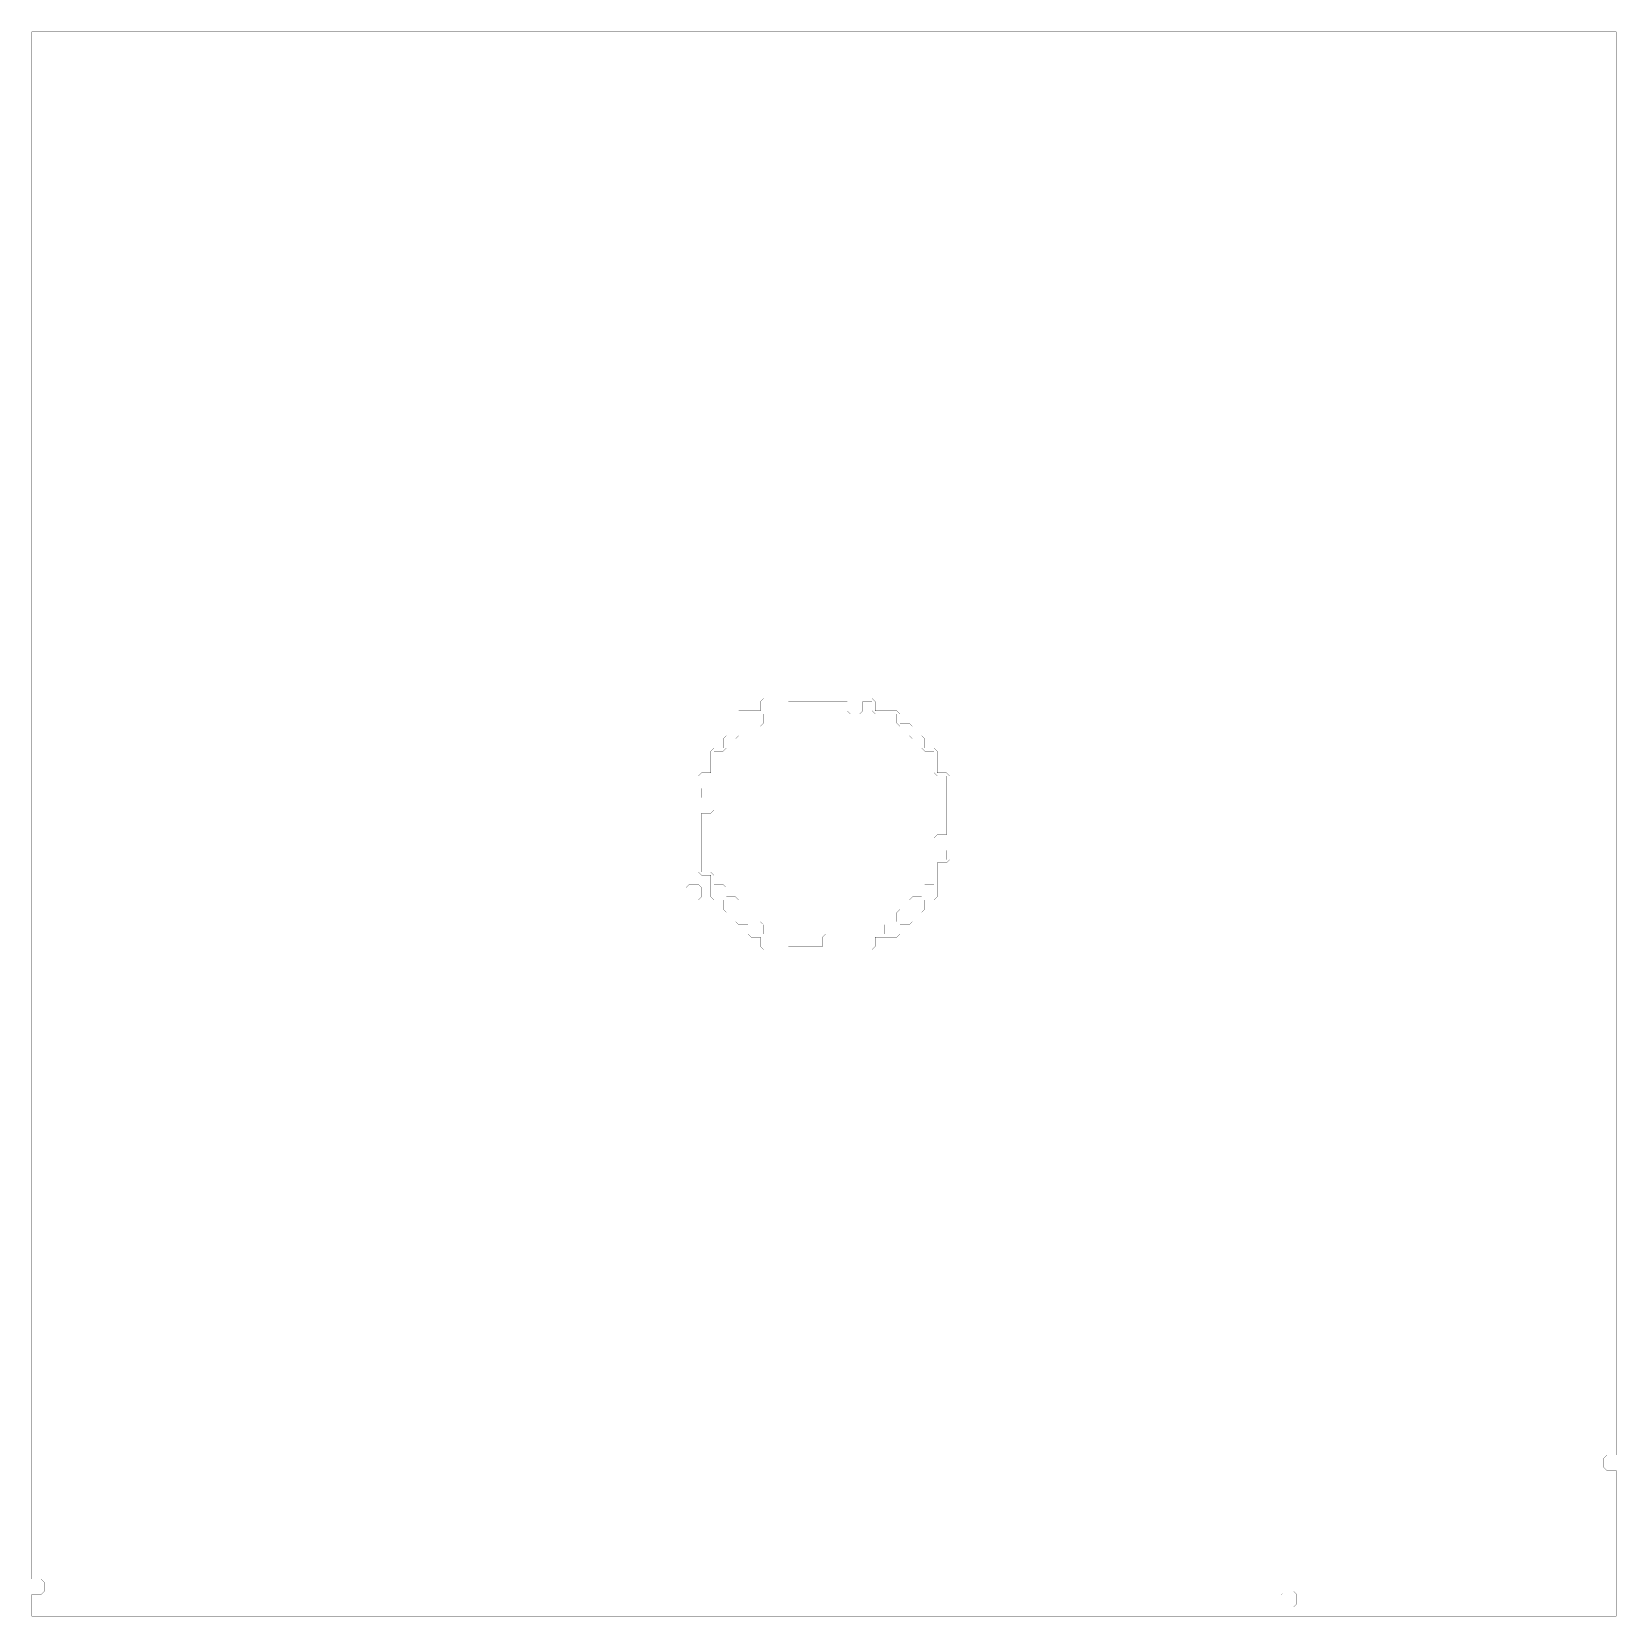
# Model space of a CAD drawing. Header units: metres. Extents: x 0 to 4966, y -4966 to 0.
import ezdxf

# ---------------------------------------------------------------- set-up
doc = ezdxf.new("R2010")
doc.units = ezdxf.units.M
doc.layers.add('conductor', color=1, linetype='Continuous')
doc.layers.add('substrate', color=5, linetype='Continuous')

msp = doc.modelspace()

# ---------------------------------------------------------------- linework, layer by layer
at = {"layer": 'conductor', "const_width": 0.5}
msp.add_lwpolyline([(2370.9, -2098.8), (2370.9, -2108.5), (2370.9, -2118.3), (2370.9, -2128), (2361.2, -2137.7), (2351.5, -2137.7), (2341.7, -2137.7), (2332, -2137.7), (2322.3, -2137.7), (2312.6, -2137.7), (2302.9, -2137.7), (2293.2, -2137.7), (2293.2, -2147.4), (2293.2, -2157.1), (2293.2, -2166.8), (2283.4, -2176.6), (2273.7, -2176.6), (2264, -2176.6), (2254.3, -2176.6), (2244.6, -2176.6), (2234.9, -2176.6), (2225.1, -2176.6), (2215.4, -2176.6), (2215.4, -2186.3), (2215.4, -2196), (2215.4, -2205.7), (2205.7, -2215.4), (2196, -2215.4), (2186.3, -2215.4), (2176.6, -2215.4), (2176.6, -2225.1), (2176.6, -2234.9), (2176.6, -2244.6), (2166.8, -2254.3), (2157.1, -2254.3), (2147.4, -2254.3), (2137.7, -2254.3), (2137.7, -2264), (2137.7, -2273.7), (2137.7, -2283.4), (2137.7, -2293.2), (2137.7, -2302.9), (2137.7, -2312.6), (2137.7, -2322.3), (2137.7, -2332), (2137.7, -2341.7), (2137.7, -2351.5), (2137.7, -2361.2), (2128, -2370.9), (2118.3, -2370.9), (2108.5, -2370.9), (2098.8, -2370.9), (2098.8, -2380.6), (2098.8, -2390.3), (2098.8, -2400), (2108.5, -2400), (2118.3, -2400), (2128, -2400), (2137.7, -2409.8), (2137.7, -2419.5), (2137.7, -2429.2), (2137.7, -2438.9), (2128, -2448.6), (2118.3, -2448.6), (2108.5, -2448.6), (2098.8, -2448.6), (2098.8, -2458.3), (2098.8, -2468.1), (2098.8, -2477.8), (2098.8, -2487.5), (2098.8, -2497.2), (2098.8, -2506.9), (2098.8, -2516.7), (2098.8, -2526.4), (2098.8, -2536.1), (2098.8, -2545.8), (2098.8, -2555.5), (2098.8, -2565.2), (2098.8, -2575), (2098.8, -2584.7), (2098.8, -2594.4), (2098.8, -2604.1), (2098.8, -2613.8), (2098.8, -2623.5), (2098.8, -2633.3), (2108.5, -2633.3), (2118.3, -2633.3), (2128, -2633.3), (2137.7, -2643), (2137.7, -2652.7), (2137.7, -2662.4), (2137.7, -2672.1), (2147.4, -2672.1), (2157.1, -2672.1), (2166.8, -2672.1), (2176.6, -2681.8), (2176.6, -2691.6), (2176.6, -2701.3), (2176.6, -2711), (2186.3, -2711), (2196, -2711), (2205.7, -2711), (2215.4, -2720.7), (2215.4, -2730.4), (2215.4, -2740.1), (2215.4, -2749.9), (2215.4, -2759.6), (2215.4, -2769.3), (2215.4, -2779), (2215.4, -2788.7), (2225.1, -2788.7), (2234.9, -2788.7), (2244.6, -2788.7), (2254.3, -2788.7), (2264, -2788.7), (2273.7, -2788.7), (2283.4, -2788.7), (2293.2, -2798.4), (2293.2, -2808.2), (2293.2, -2817.9), (2293.2, -2827.6), (2302.9, -2827.6), (2312.6, -2827.6), (2322.3, -2827.6), (2332, -2827.6), (2341.7, -2827.6), (2351.5, -2827.6), (2361.2, -2827.6), (2370.9, -2837.3), (2370.9, -2847), (2370.9, -2856.7), (2370.9, -2866.5), (2380.6, -2866.5), (2390.3, -2866.5), (2400, -2866.5), (2409.8, -2866.5), (2419.5, -2866.5), (2429.2, -2866.5), (2438.9, -2866.5), (2448.6, -2866.5), (2458.3, -2866.5), (2468.1, -2866.5), (2477.8, -2866.5), (2477.8, -2856.7), (2477.8, -2847), (2477.8, -2837.3), (2487.5, -2827.6), (2497.2, -2827.6), (2506.9, -2827.6), (2516.7, -2827.6), (2526.4, -2827.6), (2536.1, -2827.6), (2545.8, -2827.6), (2555.5, -2827.6), (2565.2, -2827.6), (2575, -2827.6), (2584.7, -2827.6), (2594.4, -2827.6), (2604.1, -2827.6), (2613.8, -2827.6), (2623.5, -2827.6), (2633.3, -2827.6), (2643, -2827.6), (2652.7, -2827.6), (2662.4, -2827.6), (2672.1, -2827.6), (2672.1, -2817.9), (2672.1, -2808.2), (2672.1, -2798.4), (2681.8, -2788.7), (2691.6, -2788.7), (2701.3, -2788.7), (2711, -2788.7), (2711, -2779), (2711, -2769.3), (2711, -2759.6), (2720.7, -2749.9), (2730.4, -2749.9), (2740.1, -2749.9), (2749.9, -2749.9), (2749.9, -2740.1), (2749.9, -2730.4), (2749.9, -2720.7), (2759.6, -2711), (2769.3, -2711), (2779, -2711), (2788.7, -2711), (2788.7, -2701.3), (2788.7, -2691.6), (2788.7, -2681.8), (2798.4, -2672.1), (2808.2, -2672.1), (2817.9, -2672.1), (2827.6, -2672.1), (2827.6, -2662.4), (2827.6, -2652.7), (2827.6, -2643), (2827.6, -2633.3), (2827.6, -2623.5), (2827.6, -2613.8), (2827.6, -2604.1), (2837.3, -2594.4), (2847, -2594.4), (2856.7, -2594.4), (2866.5, -2594.4), (2866.5, -2584.7), (2866.5, -2575), (2866.5, -2565.2), (2856.7, -2565.2), (2847, -2565.2), (2837.3, -2565.2), (2827.6, -2555.5), (2827.6, -2545.8), (2827.6, -2536.1), (2827.6, -2526.4), (2837.3, -2516.7), (2847, -2516.7), (2856.7, -2516.7), (2866.5, -2516.7), (2866.5, -2506.9), (2866.5, -2497.2), (2866.5, -2487.5), (2866.5, -2477.8), (2866.5, -2468.1), (2866.5, -2458.3), (2866.5, -2448.6), (2866.5, -2438.9), (2866.5, -2429.2), (2866.5, -2419.5), (2866.5, -2409.8), (2866.5, -2400), (2866.5, -2390.3), (2866.5, -2380.6), (2866.5, -2370.9), (2866.5, -2361.2), (2866.5, -2351.5), (2866.5, -2341.7), (2866.5, -2332), (2856.7, -2332), (2847, -2332), (2837.3, -2332), (2827.6, -2322.3), (2827.6, -2312.6), (2827.6, -2302.9), (2827.6, -2293.2), (2827.6, -2283.4), (2827.6, -2273.7), (2827.6, -2264), (2827.6, -2254.3), (2817.9, -2254.3), (2808.2, -2254.3), (2798.4, -2254.3), (2788.7, -2244.6), (2788.7, -2234.9), (2788.7, -2225.1), (2788.7, -2215.4), (2779, -2215.4), (2769.3, -2215.4), (2759.6, -2215.4), (2749.9, -2205.7), (2749.9, -2196), (2749.9, -2186.3), (2749.9, -2176.6), (2740.1, -2176.6), (2730.4, -2176.6), (2720.7, -2176.6), (2711, -2166.8), (2711, -2157.1), (2711, -2147.4), (2711, -2137.7), (2701.3, -2137.7), (2691.6, -2137.7), (2681.8, -2137.7), (2672.1, -2137.7), (2662.4, -2137.7), (2652.7, -2137.7), (2643, -2137.7), (2633.3, -2128), (2633.3, -2118.3), (2633.3, -2108.5), (2633.3, -2098.8), (2623.5, -2098.8), (2613.8, -2098.8), (2604.1, -2098.8), (2604.1, -2108.5), (2604.1, -2118.3), (2604.1, -2128), (2594.4, -2137.7), (2584.7, -2137.7), (2575, -2137.7), (2565.2, -2137.7), (2555.5, -2128), (2555.5, -2118.3), (2555.5, -2108.5), (2555.5, -2098.8), (2545.8, -2098.8), (2536.1, -2098.8), (2526.4, -2098.8), (2516.7, -2098.8), (2506.9, -2098.8), (2497.2, -2098.8), (2487.5, -2098.8), (2477.8, -2098.8), (2468.1, -2098.8), (2458.3, -2098.8), (2448.6, -2098.8), (2438.9, -2098.8), (2429.2, -2098.8), (2419.5, -2098.8), (2409.8, -2098.8), (2400, -2098.8), (2390.3, -2098.8), (2380.6, -2098.8)], close=True, dxfattribs=at)
at = {"layer": 'substrate', "const_width": 0.5}
for points in [[(0, 0), (0, -9.7), (0, -19.4), (0, -29.2), (0, -38.9), (0, -48.6), (0, -58.3), (0, -68), (0, -77.7), (0, -87.5), (0, -97.2), (0, -106.9), (0, -116.6), (0, -126.3), (0, -136), (0, -145.8), (0, -155.5), (0, -165.2), (0, -174.9), (0, -184.6), (0, -194.3), (0, -204.1), (0, -213.8), (0, -223.5), (0, -233.2), (0, -242.9), (0, -252.6), (0, -262.4), (0, -272.1), (0, -281.8), (0, -291.5), (0, -301.2), (0, -310.9), (0, -320.7), (0, -330.4), (0, -340.1), (0, -349.8), (0, -359.5), (0, -369.2), (0, -379), (0, -388.7), (0, -398.4), (0, -408.1), (0, -417.8), (0, -427.5), (0, -437.3), (0, -447), (0, -456.7), (0, -466.4), (0, -476.1), (0, -485.8), (0, -495.6), (0, -505.3), (0, -515), (0, -524.7), (0, -534.4), (0, -544.1), (0, -553.9), (0, -563.6), (0, -573.3), (0, -583), (0, -592.7), (0, -602.4), (0, -612.2), (0, -621.9), (0, -631.6), (0, -641.3), (0, -651), (0, -660.7), (0, -670.5), (0, -680.2), (0, -689.9), (0, -699.6), (0, -709.3), (0, -719), (0, -728.8), (0, -738.5), (0, -748.2), (0, -757.9), (0, -767.6), (0, -777.3), (0, -787.1), (0, -796.8), (0, -806.5), (0, -816.2), (0, -825.9), (0, -835.6), (0, -845.4), (0, -855.1), (0, -864.8), (0, -874.5), (0, -884.2), (0, -893.9), (0, -903.7), (0, -913.4), (0, -923.1), (0, -932.8), (0, -942.5), (0, -952.2), (0, -962), (0, -971.7), (0, -981.4), (0, -991.1), (0, -1000.8), (0, -1010.5), (0, -1020.3), (0, -1030), (0, -1039.7), (0, -1049.4), (0, -1059.1), (0, -1068.8), (0, -1078.6), (0, -1088.3), (0, -1098), (0, -1107.7), (0, -1117.4), (0, -1127.1), (0, -1136.9), (0, -1146.6), (0, -1156.3), (0, -1166), (0, -1175.7), (0, -1185.4), (0, -1195.2), (0, -1204.9), (0, -1214.6), (0, -1224.3), (0, -1234), (0, -1243.8), (0, -1253.5), (0, -1263.2), (0, -1272.9), (0, -1282.6), (0, -1292.3), (0, -1302.1), (0, -1311.8), (0, -1321.5), (0, -1331.2), (0, -1340.9), (0, -1350.6), (0, -1360.4), (0, -1370.1), (0, -1379.8), (0, -1389.5), (0, -1399.2), (0, -1408.9), (0, -1418.7), (0, -1428.4), (0, -1438.1), (0, -1447.8), (0, -1457.5), (0, -1467.2), (0, -1477), (0, -1486.7), (0, -1496.4), (0, -1506.1), (0, -1515.8), (0, -1525.5), (0, -1535.3), (0, -1545), (0, -1554.7), (0, -1564.4), (0, -1574.1), (0, -1583.8), (0, -1593.6), (0, -1603.3), (0, -1613), (0, -1622.7), (0, -1632.4), (0, -1642.1), (0, -1651.9), (0, -1661.6), (0, -1671.3), (0, -1681), (0, -1690.7), (0, -1700.4), (0, -1710.2), (0, -1719.9), (0, -1729.6), (0, -1739.3), (0, -1749), (0, -1758.7), (0, -1768.5), (0, -1778.2), (0, -1787.9), (0, -1797.6), (0, -1807.3), (0, -1817), (0, -1826.8), (0, -1836.5), (0, -1846.2), (0, -1855.9), (0, -1865.6), (0, -1875.3), (0, -1885.1), (0, -1894.8), (0, -1904.5), (0, -1914.2), (0, -1923.9), (0, -1933.6), (0, -1943.4), (0, -1953.1), (0, -1962.8), (0, -1972.5), (0, -1982.2), (0, -1991.9), (0, -2001.7), (0, -2011.4), (0, -2021.1), (0, -2030.8), (0, -2040.5), (0, -2050.2), (0, -2060), (0, -2069.7), (0, -2079.4), (0, -2089.1), (0, -2098.8), (0, -2108.5), (0, -2118.3), (0, -2128), (0, -2137.7), (0, -2147.4), (0, -2157.1), (0, -2166.8), (0, -2176.6), (0, -2186.3), (0, -2196), (0, -2205.7), (0, -2215.4), (0, -2225.1), (0, -2234.9), (0, -2244.6), (0, -2254.3), (0, -2264), (0, -2273.7), (0, -2283.4), (0, -2293.2), (0, -2302.9), (0, -2312.6), (0, -2322.3), (0, -2332), (0, -2341.7), (0, -2351.5), (0, -2361.2), (0, -2370.9), (0, -2380.6), (0, -2390.3), (0, -2400), (0, -2409.8), (0, -2419.5), (0, -2429.2), (0, -2438.9), (0, -2448.6), (0, -2458.3), (0, -2468.1), (0, -2477.8), (0, -2487.5), (0, -2497.2), (0, -2506.9), (0, -2516.7), (0, -2526.4), (0, -2536.1), (0, -2545.8), (0, -2555.5), (0, -2565.2), (0, -2575), (0, -2584.7), (0, -2594.4), (0, -2604.1), (0, -2613.8), (0, -2623.5), (0, -2633.3), (0, -2643), (0, -2652.7), (0, -2662.4), (0, -2672.1), (0, -2681.8), (0, -2691.6), (0, -2701.3), (0, -2711), (0, -2720.7), (0, -2730.4), (0, -2740.1), (0, -2749.9), (0, -2759.6), (0, -2769.3), (0, -2779), (0, -2788.7), (0, -2798.4), (0, -2808.2), (0, -2817.9), (0, -2827.6), (0, -2837.3), (0, -2847), (0, -2856.7), (0, -2866.5), (0, -2876.2), (0, -2885.9), (0, -2895.6), (0, -2905.3), (0, -2915), (0, -2924.8), (0, -2934.5), (0, -2944.2), (0, -2953.9), (0, -2963.6), (0, -2973.3), (0, -2983.1), (0, -2992.8), (0, -3002.5), (0, -3012.2), (0, -3021.9), (0, -3031.6), (0, -3041.4), (0, -3051.1), (0, -3060.8), (0, -3070.5), (0, -3080.2), (0, -3089.9), (0, -3099.7), (0, -3109.4), (0, -3119.1), (0, -3128.8), (0, -3138.5), (0, -3148.2), (0, -3158), (0, -3167.7), (0, -3177.4), (0, -3187.1), (0, -3196.8), (0, -3206.5), (0, -3216.3), (0, -3226), (0, -3235.7), (0, -3245.4), (0, -3255.1), (0, -3264.8), (0, -3274.6), (0, -3284.3), (0, -3294), (0, -3303.7), (0, -3313.4), (0, -3323.1), (0, -3332.9), (0, -3342.6), (0, -3352.3), (0, -3362), (0, -3371.7), (0, -3381.4), (0, -3391.2), (0, -3400.9), (0, -3410.6), (0, -3420.3), (0, -3430), (0, -3439.7), (0, -3449.5), (0, -3459.2), (0, -3468.9), (0, -3478.6), (0, -3488.3), (0, -3498), (0, -3507.8), (0, -3517.5), (0, -3527.2), (0, -3536.9), (0, -3546.6), (0, -3556.3), (0, -3566.1), (0, -3575.8), (0, -3585.5), (0, -3595.2), (0, -3604.9), (0, -3614.6), (0, -3624.4), (0, -3634.1), (0, -3643.8), (0, -3653.5), (0, -3663.2), (0, -3672.9), (0, -3682.7), (0, -3692.4), (0, -3702.1), (0, -3711.8), (0, -3721.5), (0, -3731.2), (0, -3741), (0, -3750.7), (0, -3760.4), (0, -3770.1), (0, -3779.8), (0, -3789.6), (0, -3799.3), (0, -3809), (0, -3818.7), (0, -3828.4), (0, -3838.1), (0, -3847.9), (0, -3857.6), (0, -3867.3), (0, -3877), (0, -3886.7), (0, -3896.4), (0, -3906.2), (0, -3915.9), (0, -3925.6), (0, -3935.3), (0, -3945), (0, -3954.7), (0, -3964.5), (0, -3974.2), (0, -3983.9), (0, -3993.6), (0, -4003.3), (0, -4013), (0, -4022.8), (0, -4032.5), (0, -4042.2), (0, -4051.9), (0, -4061.6), (0, -4071.3), (0, -4081.1), (0, -4090.8), (0, -4100.5), (0, -4110.2), (0, -4119.9), (0, -4129.6), (0, -4139.4), (0, -4149.1), (0, -4158.8), (0, -4168.5), (0, -4178.2), (0, -4187.9), (0, -4197.7), (0, -4207.4), (0, -4217.1), (0, -4226.8), (0, -4236.5), (0, -4246.2), (0, -4256), (0, -4265.7), (0, -4275.4), (0, -4285.1), (0, -4294.8), (0, -4304.5), (0, -4314.3), (0, -4324), (0, -4333.7), (0, -4343.4), (0, -4353.1), (0, -4362.8), (0, -4372.6), (0, -4382.3), (0, -4392), (0, -4401.7), (0, -4411.4), (0, -4421.1), (0, -4430.9), (0, -4440.6), (0, -4450.3), (0, -4460), (0, -4469.7), (0, -4479.4), (0, -4489.2), (0, -4498.9), (0, -4508.6), (0, -4518.3), (0, -4528), (0, -4537.7), (0, -4547.5), (0, -4557.2), (0, -4566.9), (0, -4576.6), (0, -4586.3), (0, -4596), (0, -4605.8), (0, -4615.5), (0, -4625.2), (0, -4634.9), (0, -4644.6), (0, -4654.3), (0, -4664.1), (0, -4673.8), (0, -4683.5), (0, -4693.2), (0, -4702.9), (0, -4712.6), (0, -4722.4), (0, -4732.1), (0, -4741.8), (0, -4751.5), (0, -4761.2), (0, -4770.9), (0, -4780.7), (0, -4790.4), (0, -4800.1), (0, -4809.8), (0, -4819.5), (0, -4829.2), (0, -4839), (0, -4848.7), (9.7, -4848.7), (19.4, -4848.7), (29.2, -4848.7), (38.9, -4858.4), (38.9, -4868.1), (38.9, -4877.8), (38.9, -4887.5), (29.2, -4897.3), (19.4, -4897.3), (9.7, -4897.3), (0, -4897.3), (0, -4907), (0, -4916.7), (0, -4926.4), (0, -4936.1), (0, -4945.8), (0, -4955.6), (0, -4965.3), (9.7, -4965.3), (19.4, -4965.3), (29.2, -4965.3), (38.9, -4965.3), (48.6, -4965.3), (58.3, -4965.3), (68, -4965.3), (77.7, -4965.3), (87.5, -4965.3), (97.2, -4965.3), (106.9, -4965.3), (116.6, -4965.3), (126.3, -4965.3), (136, -4965.3), (145.8, -4965.3), (155.5, -4965.3), (165.2, -4965.3), (174.9, -4965.3), (184.6, -4965.3), (194.3, -4965.3), (204.1, -4965.3), (213.8, -4965.3), (223.5, -4965.3), (233.2, -4965.3), (242.9, -4965.3), (252.6, -4965.3), (262.4, -4965.3), (272.1, -4965.3), (281.8, -4965.3), (291.5, -4965.3), (301.2, -4965.3), (310.9, -4965.3), (320.7, -4965.3), (330.4, -4965.3), (340.1, -4965.3), (349.8, -4965.3), (359.5, -4965.3), (369.2, -4965.3), (379, -4965.3), (388.7, -4965.3), (398.4, -4965.3), (408.1, -4965.3), (417.8, -4965.3), (427.5, -4965.3), (437.3, -4965.3), (447, -4965.3), (456.7, -4965.3), (466.4, -4965.3), (476.1, -4965.3), (485.8, -4965.3), (495.6, -4965.3), (505.3, -4965.3), (515, -4965.3), (524.7, -4965.3), (534.4, -4965.3), (544.1, -4965.3), (553.9, -4965.3), (563.6, -4965.3), (573.3, -4965.3), (583, -4965.3), (592.7, -4965.3), (602.4, -4965.3), (612.2, -4965.3), (621.9, -4965.3), (631.6, -4965.3), (641.3, -4965.3), (651, -4965.3), (660.7, -4965.3), (670.5, -4965.3), (680.2, -4965.3), (689.9, -4965.3), (699.6, -4965.3), (709.3, -4965.3), (719, -4965.3), (728.8, -4965.3), (738.5, -4965.3), (748.2, -4965.3), (757.9, -4965.3), (767.6, -4965.3), (777.3, -4965.3), (787.1, -4965.3), (796.8, -4965.3), (806.5, -4965.3), (816.2, -4965.3), (825.9, -4965.3), (835.6, -4965.3), (845.4, -4965.3), (855.1, -4965.3), (864.8, -4965.3), (874.5, -4965.3), (884.2, -4965.3), (893.9, -4965.3), (903.7, -4965.3), (913.4, -4965.3), (923.1, -4965.3), (932.8, -4965.3), (942.5, -4965.3), (952.2, -4965.3), (962, -4965.3), (971.7, -4965.3), (981.4, -4965.3), (991.1, -4965.3), (1000.8, -4965.3), (1010.5, -4965.3), (1020.3, -4965.3), (1030, -4965.3), (1039.7, -4965.3), (1049.4, -4965.3), (1059.1, -4965.3), (1068.8, -4965.3), (1078.6, -4965.3), (1088.3, -4965.3), (1098, -4965.3), (1107.7, -4965.3), (1117.4, -4965.3), (1127.1, -4965.3), (1136.9, -4965.3), (1146.6, -4965.3), (1156.3, -4965.3), (1166, -4965.3), (1175.7, -4965.3), (1185.4, -4965.3), (1195.2, -4965.3), (1204.9, -4965.3), (1214.6, -4965.3), (1224.3, -4965.3), (1234, -4965.3), (1243.8, -4965.3), (1253.5, -4965.3), (1263.2, -4965.3), (1272.9, -4965.3), (1282.6, -4965.3), (1292.3, -4965.3), (1302.1, -4965.3), (1311.8, -4965.3), (1321.5, -4965.3), (1331.2, -4965.3), (1340.9, -4965.3), (1350.6, -4965.3), (1360.4, -4965.3), (1370.1, -4965.3), (1379.8, -4965.3), (1389.5, -4965.3), (1399.2, -4965.3), (1408.9, -4965.3), (1418.7, -4965.3), (1428.4, -4965.3), (1438.1, -4965.3), (1447.8, -4965.3), (1457.5, -4965.3), (1467.2, -4965.3), (1477, -4965.3), (1486.7, -4965.3), (1496.4, -4965.3), (1506.1, -4965.3), (1515.8, -4965.3), (1525.5, -4965.3), (1535.3, -4965.3), (1545, -4965.3), (1554.7, -4965.3), (1564.4, -4965.3), (1574.1, -4965.3), (1583.8, -4965.3), (1593.6, -4965.3), (1603.3, -4965.3), (1613, -4965.3), (1622.7, -4965.3), (1632.4, -4965.3), (1642.1, -4965.3), (1651.9, -4965.3), (1661.6, -4965.3), (1671.3, -4965.3), (1681, -4965.3), (1690.7, -4965.3), (1700.4, -4965.3), (1710.2, -4965.3), (1719.9, -4965.3), (1729.6, -4965.3), (1739.3, -4965.3), (1749, -4965.3), (1758.7, -4965.3), (1768.5, -4965.3), (1778.2, -4965.3), (1787.9, -4965.3), (1797.6, -4965.3), (1807.3, -4965.3), (1817, -4965.3), (1826.8, -4965.3), (1836.5, -4965.3), (1846.2, -4965.3), (1855.9, -4965.3), (1865.6, -4965.3), (1875.3, -4965.3), (1885.1, -4965.3), (1894.8, -4965.3), (1904.5, -4965.3), (1914.2, -4965.3), (1923.9, -4965.3), (1933.6, -4965.3), (1943.4, -4965.3), (1953.1, -4965.3), (1962.8, -4965.3), (1972.5, -4965.3), (1982.2, -4965.3), (1991.9, -4965.3), (2001.7, -4965.3), (2011.4, -4965.3), (2021.1, -4965.3), (2030.8, -4965.3), (2040.5, -4965.3), (2050.2, -4965.3), (2060, -4965.3), (2069.7, -4965.3), (2079.4, -4965.3), (2089.1, -4965.3), (2098.8, -4965.3), (2108.5, -4965.3), (2118.3, -4965.3), (2128, -4965.3), (2137.7, -4965.3), (2147.4, -4965.3), (2157.1, -4965.3), (2166.8, -4965.3), (2176.6, -4965.3), (2186.3, -4965.3), (2196, -4965.3), (2205.7, -4965.3), (2215.4, -4965.3), (2225.1, -4965.3), (2234.9, -4965.3), (2244.6, -4965.3), (2254.3, -4965.3), (2264, -4965.3), (2273.7, -4965.3), (2283.4, -4965.3), (2293.2, -4965.3), (2302.9, -4965.3), (2312.6, -4965.3), (2322.3, -4965.3), (2332, -4965.3), (2341.7, -4965.3), (2351.5, -4965.3), (2361.2, -4965.3), (2370.9, -4965.3), (2380.6, -4965.3), (2390.3, -4965.3), (2400, -4965.3), (2409.8, -4965.3), (2419.5, -4965.3), (2429.2, -4965.3), (2438.9, -4965.3), (2448.6, -4965.3), (2458.3, -4965.3), (2468.1, -4965.3), (2477.8, -4965.3), (2487.5, -4965.3), (2497.2, -4965.3), (2506.9, -4965.3), (2516.7, -4965.3), (2526.4, -4965.3), (2536.1, -4965.3), (2545.8, -4965.3), (2555.5, -4965.3), (2565.2, -4965.3), (2575, -4965.3), (2584.7, -4965.3), (2594.4, -4965.3), (2604.1, -4965.3), (2613.8, -4965.3), (2623.5, -4965.3), (2633.3, -4965.3), (2643, -4965.3), (2652.7, -4965.3), (2662.4, -4965.3), (2672.1, -4965.3), (2681.8, -4965.3), (2691.6, -4965.3), (2701.3, -4965.3), (2711, -4965.3), (2720.7, -4965.3), (2730.4, -4965.3), (2740.1, -4965.3), (2749.9, -4965.3), (2759.6, -4965.3), (2769.3, -4965.3), (2779, -4965.3), (2788.7, -4965.3), (2798.4, -4965.3), (2808.2, -4965.3), (2817.9, -4965.3), (2827.6, -4965.3), (2837.3, -4965.3), (2847, -4965.3), (2856.7, -4965.3), (2866.5, -4965.3), (2876.2, -4965.3), (2885.9, -4965.3), (2895.6, -4965.3), (2905.3, -4965.3), (2915, -4965.3), (2924.8, -4965.3), (2934.5, -4965.3), (2944.2, -4965.3), (2953.9, -4965.3), (2963.6, -4965.3), (2973.3, -4965.3), (2983.1, -4965.3), (2992.8, -4965.3), (3002.5, -4965.3), (3012.2, -4965.3), (3021.9, -4965.3), (3031.6, -4965.3), (3041.4, -4965.3), (3051.1, -4965.3), (3060.8, -4965.3), (3070.5, -4965.3), (3080.2, -4965.3), (3089.9, -4965.3), (3099.7, -4965.3), (3109.4, -4965.3), (3119.1, -4965.3), (3128.8, -4965.3), (3138.5, -4965.3), (3148.2, -4965.3), (3158, -4965.3), (3167.7, -4965.3), (3177.4, -4965.3), (3187.1, -4965.3), (3196.8, -4965.3), (3206.5, -4965.3), (3216.3, -4965.3), (3226, -4965.3), (3235.7, -4965.3), (3245.4, -4965.3), (3255.1, -4965.3), (3264.8, -4965.3), (3274.6, -4965.3), (3284.3, -4965.3), (3294, -4965.3), (3303.7, -4965.3), (3313.4, -4965.3), (3323.1, -4965.3), (3332.9, -4965.3), (3342.6, -4965.3), (3352.3, -4965.3), (3362, -4965.3), (3371.7, -4965.3), (3381.4, -4965.3), (3391.2, -4965.3), (3400.9, -4965.3), (3410.6, -4965.3), (3420.3, -4965.3), (3430, -4965.3), (3439.7, -4965.3), (3449.5, -4965.3), (3459.2, -4965.3), (3468.9, -4965.3), (3478.6, -4965.3), (3488.3, -4965.3), (3498, -4965.3), (3507.8, -4965.3), (3517.5, -4965.3), (3527.2, -4965.3), (3536.9, -4965.3), (3546.6, -4965.3), (3556.3, -4965.3), (3566.1, -4965.3), (3575.8, -4965.3), (3585.5, -4965.3), (3595.2, -4965.3), (3604.9, -4965.3), (3614.6, -4965.3), (3624.4, -4965.3), (3634.1, -4965.3), (3643.8, -4965.3), (3653.5, -4965.3), (3663.2, -4965.3), (3672.9, -4965.3), (3682.7, -4965.3), (3692.4, -4965.3), (3702.1, -4965.3), (3711.8, -4965.3), (3721.5, -4965.3), (3731.2, -4965.3), (3741, -4965.3), (3750.7, -4965.3), (3760.4, -4965.3), (3770.1, -4965.3), (3779.8, -4965.3), (3789.6, -4965.3), (3799.3, -4965.3), (3809, -4965.3), (3818.7, -4965.3), (3828.4, -4965.3), (3838.1, -4965.3), (3847.9, -4965.3), (3857.6, -4965.3), (3867.3, -4965.3), (3877, -4965.3), (3886.7, -4965.3), (3896.4, -4965.3), (3906.2, -4965.3), (3915.9, -4965.3), (3925.6, -4965.3), (3935.3, -4965.3), (3945, -4965.3), (3954.7, -4965.3), (3964.5, -4965.3), (3974.2, -4965.3), (3983.9, -4965.3), (3993.6, -4965.3), (4003.3, -4965.3), (4013, -4965.3), (4022.8, -4965.3), (4032.5, -4965.3), (4042.2, -4965.3), (4051.9, -4965.3), (4061.6, -4965.3), (4071.3, -4965.3), (4081.1, -4965.3), (4090.8, -4965.3), (4100.5, -4965.3), (4110.2, -4965.3), (4119.9, -4965.3), (4129.6, -4965.3), (4139.4, -4965.3), (4149.1, -4965.3), (4158.8, -4965.3), (4168.5, -4965.3), (4178.2, -4965.3), (4187.9, -4965.3), (4197.7, -4965.3), (4207.4, -4965.3), (4217.1, -4965.3), (4226.8, -4965.3), (4236.5, -4965.3), (4246.2, -4965.3), (4256, -4965.3), (4265.7, -4965.3), (4275.4, -4965.3), (4285.1, -4965.3), (4294.8, -4965.3), (4304.5, -4965.3), (4314.3, -4965.3), (4324, -4965.3), (4333.7, -4965.3), (4343.4, -4965.3), (4353.1, -4965.3), (4362.8, -4965.3), (4372.6, -4965.3), (4382.3, -4965.3), (4392, -4965.3), (4401.7, -4965.3), (4411.4, -4965.3), (4421.1, -4965.3), (4430.9, -4965.3), (4440.6, -4965.3), (4450.3, -4965.3), (4460, -4965.3), (4469.7, -4965.3), (4479.4, -4965.3), (4489.2, -4965.3), (4498.9, -4965.3), (4508.6, -4965.3), (4518.3, -4965.3), (4528, -4965.3), (4537.7, -4965.3), (4547.5, -4965.3), (4557.2, -4965.3), (4566.9, -4965.3), (4576.6, -4965.3), (4586.3, -4965.3), (4596, -4965.3), (4605.8, -4965.3), (4615.5, -4965.3), (4625.2, -4965.3), (4634.9, -4965.3), (4644.6, -4965.3), (4654.3, -4965.3), (4664.1, -4965.3), (4673.8, -4965.3), (4683.5, -4965.3), (4693.2, -4965.3), (4702.9, -4965.3), (4712.6, -4965.3), (4722.4, -4965.3), (4732.1, -4965.3), (4741.8, -4965.3), (4751.5, -4965.3), (4761.2, -4965.3), (4770.9, -4965.3), (4780.7, -4965.3), (4790.4, -4965.3), (4800.1, -4965.3), (4809.8, -4965.3), (4819.5, -4965.3), (4829.2, -4965.3), (4839, -4965.3), (4848.7, -4965.3), (4858.4, -4965.3), (4868.1, -4965.3), (4877.8, -4965.3), (4887.5, -4965.3), (4897.3, -4965.3), (4907, -4965.3), (4916.7, -4965.3), (4926.4, -4965.3), (4936.1, -4965.3), (4945.8, -4965.3), (4955.6, -4965.3), (4965.3, -4965.3), (4965.3, -4955.6), (4965.3, -4945.8), (4965.3, -4936.1), (4965.3, -4926.4), (4965.3, -4916.7), (4965.3, -4907), (4965.3, -4897.3), (4965.3, -4887.5), (4965.3, -4877.8), (4965.3, -4868.1), (4965.3, -4858.4), (4965.3, -4848.7), (4965.3, -4839), (4965.3, -4829.2), (4965.3, -4819.5), (4965.3, -4809.8), (4965.3, -4800.1), (4965.3, -4790.4), (4965.3, -4780.7), (4965.3, -4770.9), (4965.3, -4761.2), (4965.3, -4751.5), (4965.3, -4741.8), (4965.3, -4732.1), (4965.3, -4722.4), (4965.3, -4712.6), (4965.3, -4702.9), (4965.3, -4693.2), (4965.3, -4683.5), (4965.3, -4673.8), (4965.3, -4664.1), (4965.3, -4654.3), (4965.3, -4644.6), (4965.3, -4634.9), (4965.3, -4625.2), (4965.3, -4615.5), (4965.3, -4605.8), (4965.3, -4596), (4965.3, -4586.3), (4965.3, -4576.6), (4965.3, -4566.9), (4965.3, -4557.2), (4965.3, -4547.5), (4965.3, -4537.7), (4965.3, -4528), (4965.3, -4518.3), (4965.3, -4508.6), (4955.6, -4508.6), (4945.8, -4508.6), (4936.1, -4508.6), (4926.4, -4498.9), (4926.4, -4489.2), (4926.4, -4479.4), (4926.4, -4469.7), (4936.1, -4460), (4945.8, -4460), (4955.6, -4460), (4965.3, -4460), (4965.3, -4450.3), (4965.3, -4440.6), (4965.3, -4430.9), (4965.3, -4421.1), (4965.3, -4411.4), (4965.3, -4401.7), (4965.3, -4392), (4965.3, -4382.3), (4965.3, -4372.6), (4965.3, -4362.8), (4965.3, -4353.1), (4965.3, -4343.4), (4965.3, -4333.7), (4965.3, -4324), (4965.3, -4314.3), (4965.3, -4304.5), (4965.3, -4294.8), (4965.3, -4285.1), (4965.3, -4275.4), (4965.3, -4265.7), (4965.3, -4256), (4965.3, -4246.2), (4965.3, -4236.5), (4965.3, -4226.8), (4965.3, -4217.1), (4965.3, -4207.4), (4965.3, -4197.7), (4965.3, -4187.9), (4965.3, -4178.2), (4965.3, -4168.5), (4965.3, -4158.8), (4965.3, -4149.1), (4965.3, -4139.4), (4965.3, -4129.6), (4965.3, -4119.9), (4965.3, -4110.2), (4965.3, -4100.5), (4965.3, -4090.8), (4965.3, -4081.1), (4965.3, -4071.3), (4965.3, -4061.6), (4965.3, -4051.9), (4965.3, -4042.2), (4965.3, -4032.5), (4965.3, -4022.8), (4965.3, -4013), (4965.3, -4003.3), (4965.3, -3993.6), (4965.3, -3983.9), (4965.3, -3974.2), (4965.3, -3964.5), (4965.3, -3954.7), (4965.3, -3945), (4965.3, -3935.3), (4965.3, -3925.6), (4965.3, -3915.9), (4965.3, -3906.2), (4965.3, -3896.4), (4965.3, -3886.7), (4965.3, -3877), (4965.3, -3867.3), (4965.3, -3857.6), (4965.3, -3847.9), (4965.3, -3838.1), (4965.3, -3828.4), (4965.3, -3818.7), (4965.3, -3809), (4965.3, -3799.3), (4965.3, -3789.6), (4965.3, -3779.8), (4965.3, -3770.1), (4965.3, -3760.4), (4965.3, -3750.7), (4965.3, -3741), (4965.3, -3731.2), (4965.3, -3721.5), (4965.3, -3711.8), (4965.3, -3702.1), (4965.3, -3692.4), (4965.3, -3682.7), (4965.3, -3672.9), (4965.3, -3663.2), (4965.3, -3653.5), (4965.3, -3643.8), (4965.3, -3634.1), (4965.3, -3624.4), (4965.3, -3614.6), (4965.3, -3604.9), (4965.3, -3595.2), (4965.3, -3585.5), (4965.3, -3575.8), (4965.3, -3566.1), (4965.3, -3556.3), (4965.3, -3546.6), (4965.3, -3536.9), (4965.3, -3527.2), (4965.3, -3517.5), (4965.3, -3507.8), (4965.3, -3498), (4965.3, -3488.3), (4965.3, -3478.6), (4965.3, -3468.9), (4965.3, -3459.2), (4965.3, -3449.5), (4965.3, -3439.7), (4965.3, -3430), (4965.3, -3420.3), (4965.3, -3410.6), (4965.3, -3400.9), (4965.3, -3391.2), (4965.3, -3381.4), (4965.3, -3371.7), (4965.3, -3362), (4965.3, -3352.3), (4965.3, -3342.6), (4965.3, -3332.9), (4965.3, -3323.1), (4965.3, -3313.4), (4965.3, -3303.7), (4965.3, -3294), (4965.3, -3284.3), (4965.3, -3274.6), (4965.3, -3264.8), (4965.3, -3255.1), (4965.3, -3245.4), (4965.3, -3235.7), (4965.3, -3226), (4965.3, -3216.3), (4965.3, -3206.5), (4965.3, -3196.8), (4965.3, -3187.1), (4965.3, -3177.4), (4965.3, -3167.7), (4965.3, -3158), (4965.3, -3148.2), (4965.3, -3138.5), (4965.3, -3128.8), (4965.3, -3119.1), (4965.3, -3109.4), (4965.3, -3099.7), (4965.3, -3089.9), (4965.3, -3080.2), (4965.3, -3070.5), (4965.3, -3060.8), (4965.3, -3051.1), (4965.3, -3041.4), (4965.3, -3031.6), (4965.3, -3021.9), (4965.3, -3012.2), (4965.3, -3002.5), (4965.3, -2992.8), (4965.3, -2983.1), (4965.3, -2973.3), (4965.3, -2963.6), (4965.3, -2953.9), (4965.3, -2944.2), (4965.3, -2934.5), (4965.3, -2924.8), (4965.3, -2915), (4965.3, -2905.3), (4965.3, -2895.6), (4965.3, -2885.9), (4965.3, -2876.2), (4965.3, -2866.5), (4965.3, -2856.7), (4965.3, -2847), (4965.3, -2837.3), (4965.3, -2827.6), (4965.3, -2817.9), (4965.3, -2808.2), (4965.3, -2798.4), (4965.3, -2788.7), (4965.3, -2779), (4965.3, -2769.3), (4965.3, -2759.6), (4965.3, -2749.9), (4965.3, -2740.1), (4965.3, -2730.4), (4965.3, -2720.7), (4965.3, -2711), (4965.3, -2701.3), (4965.3, -2691.6), (4965.3, -2681.8), (4965.3, -2672.1), (4965.3, -2662.4), (4965.3, -2652.7), (4965.3, -2643), (4965.3, -2633.3), (4965.3, -2623.5), (4965.3, -2613.8), (4965.3, -2604.1), (4965.3, -2594.4), (4965.3, -2584.7), (4965.3, -2575), (4965.3, -2565.2), (4965.3, -2555.5), (4965.3, -2545.8), (4965.3, -2536.1), (4965.3, -2526.4), (4965.3, -2516.7), (4965.3, -2506.9), (4965.3, -2497.2), (4965.3, -2487.5), (4965.3, -2477.8), (4965.3, -2468.1), (4965.3, -2458.3), (4965.3, -2448.6), (4965.3, -2438.9), (4965.3, -2429.2), (4965.3, -2419.5), (4965.3, -2409.8), (4965.3, -2400), (4965.3, -2390.3), (4965.3, -2380.6), (4965.3, -2370.9), (4965.3, -2361.2), (4965.3, -2351.5), (4965.3, -2341.7), (4965.3, -2332), (4965.3, -2322.3), (4965.3, -2312.6), (4965.3, -2302.9), (4965.3, -2293.2), (4965.3, -2283.4), (4965.3, -2273.7), (4965.3, -2264), (4965.3, -2254.3), (4965.3, -2244.6), (4965.3, -2234.9), (4965.3, -2225.1), (4965.3, -2215.4), (4965.3, -2205.7), (4965.3, -2196), (4965.3, -2186.3), (4965.3, -2176.6), (4965.3, -2166.8), (4965.3, -2157.1), (4965.3, -2147.4), (4965.3, -2137.7), (4965.3, -2128), (4965.3, -2118.3), (4965.3, -2108.5), (4965.3, -2098.8), (4965.3, -2089.1), (4965.3, -2079.4), (4965.3, -2069.7), (4965.3, -2060), (4965.3, -2050.2), (4965.3, -2040.5), (4965.3, -2030.8), (4965.3, -2021.1), (4965.3, -2011.4), (4965.3, -2001.7), (4965.3, -1991.9), (4965.3, -1982.2), (4965.3, -1972.5), (4965.3, -1962.8), (4965.3, -1953.1), (4965.3, -1943.4), (4965.3, -1933.6), (4965.3, -1923.9), (4965.3, -1914.2), (4965.3, -1904.5), (4965.3, -1894.8), (4965.3, -1885.1), (4965.3, -1875.3), (4965.3, -1865.6), (4965.3, -1855.9), (4965.3, -1846.2), (4965.3, -1836.5), (4965.3, -1826.8), (4965.3, -1817), (4965.3, -1807.3), (4965.3, -1797.6), (4965.3, -1787.9), (4965.3, -1778.2), (4965.3, -1768.5), (4965.3, -1758.7), (4965.3, -1749), (4965.3, -1739.3), (4965.3, -1729.6), (4965.3, -1719.9), (4965.3, -1710.2), (4965.3, -1700.4), (4965.3, -1690.7), (4965.3, -1681), (4965.3, -1671.3), (4965.3, -1661.6), (4965.3, -1651.9), (4965.3, -1642.1), (4965.3, -1632.4), (4965.3, -1622.7), (4965.3, -1613), (4965.3, -1603.3), (4965.3, -1593.6), (4965.3, -1583.8), (4965.3, -1574.1), (4965.3, -1564.4), (4965.3, -1554.7), (4965.3, -1545), (4965.3, -1535.3), (4965.3, -1525.5), (4965.3, -1515.8), (4965.3, -1506.1), (4965.3, -1496.4), (4965.3, -1486.7), (4965.3, -1477), (4965.3, -1467.2), (4965.3, -1457.5), (4965.3, -1447.8), (4965.3, -1438.1), (4965.3, -1428.4), (4965.3, -1418.7), (4965.3, -1408.9), (4965.3, -1399.2), (4965.3, -1389.5), (4965.3, -1379.8), (4965.3, -1370.1), (4965.3, -1360.4), (4965.3, -1350.6), (4965.3, -1340.9), (4965.3, -1331.2), (4965.3, -1321.5), (4965.3, -1311.8), (4965.3, -1302.1), (4965.3, -1292.3), (4965.3, -1282.6), (4965.3, -1272.9), (4965.3, -1263.2), (4965.3, -1253.5), (4965.3, -1243.8), (4965.3, -1234), (4965.3, -1224.3), (4965.3, -1214.6), (4965.3, -1204.9), (4965.3, -1195.2), (4965.3, -1185.4), (4965.3, -1175.7), (4965.3, -1166), (4965.3, -1156.3), (4965.3, -1146.6), (4965.3, -1136.9), (4965.3, -1127.1), (4965.3, -1117.4), (4965.3, -1107.7), (4965.3, -1098), (4965.3, -1088.3), (4965.3, -1078.6), (4965.3, -1068.8), (4965.3, -1059.1), (4965.3, -1049.4), (4965.3, -1039.7), (4965.3, -1030), (4965.3, -1020.3), (4965.3, -1010.5), (4965.3, -1000.8), (4965.3, -991.1), (4965.3, -981.4), (4965.3, -971.7), (4965.3, -962), (4965.3, -952.2), (4965.3, -942.5), (4965.3, -932.8), (4965.3, -923.1), (4965.3, -913.4), (4965.3, -903.7), (4965.3, -893.9), (4965.3, -884.2), (4965.3, -874.5), (4965.3, -864.8), (4965.3, -855.1), (4965.3, -845.4), (4965.3, -835.6), (4965.3, -825.9), (4965.3, -816.2), (4965.3, -806.5), (4965.3, -796.8), (4965.3, -787.1), (4965.3, -777.3), (4965.3, -767.6), (4965.3, -757.9), (4965.3, -748.2), (4965.3, -738.5), (4965.3, -728.8), (4965.3, -719), (4965.3, -709.3), (4965.3, -699.6), (4965.3, -689.9), (4965.3, -680.2), (4965.3, -670.5), (4965.3, -660.7), (4965.3, -651), (4965.3, -641.3), (4965.3, -631.6), (4965.3, -621.9), (4965.3, -612.2), (4965.3, -602.4), (4965.3, -592.7), (4965.3, -583), (4965.3, -573.3), (4965.3, -563.6), (4965.3, -553.9), (4965.3, -544.1), (4965.3, -534.4), (4965.3, -524.7), (4965.3, -515), (4965.3, -505.3), (4965.3, -495.6), (4965.3, -485.8), (4965.3, -476.1), (4965.3, -466.4), (4965.3, -456.7), (4965.3, -447), (4965.3, -437.3), (4965.3, -427.5), (4965.3, -417.8), (4965.3, -408.1), (4965.3, -398.4), (4965.3, -388.7), (4965.3, -379), (4965.3, -369.2), (4965.3, -359.5), (4965.3, -349.8), (4965.3, -340.1), (4965.3, -330.4), (4965.3, -320.7), (4965.3, -310.9), (4965.3, -301.2), (4965.3, -291.5), (4965.3, -281.8), (4965.3, -272.1), (4965.3, -262.4), (4965.3, -252.6), (4965.3, -242.9), (4965.3, -233.2), (4965.3, -223.5), (4965.3, -213.8), (4965.3, -204.1), (4965.3, -194.3), (4965.3, -184.6), (4965.3, -174.9), (4965.3, -165.2), (4965.3, -155.5), (4965.3, -145.8), (4965.3, -136), (4965.3, -126.3), (4965.3, -116.6), (4965.3, -106.9), (4965.3, -97.2), (4965.3, -87.5), (4965.3, -77.7), (4965.3, -68), (4965.3, -58.3), (4965.3, -48.6), (4965.3, -38.9), (4965.3, -29.2), (4965.3, -19.4), (4965.3, -9.7), (4965.3, 0), (4955.6, 0), (4945.8, 0), (4936.1, 0), (4926.4, 0), (4916.7, 0), (4907, 0), (4897.3, 0), (4887.5, 0), (4877.8, 0), (4868.1, 0), (4858.4, 0), (4848.7, 0), (4839, 0), (4829.2, 0), (4819.5, 0), (4809.8, 0), (4800.1, 0), (4790.4, 0), (4780.7, 0), (4770.9, 0), (4761.2, 0), (4751.5, 0), (4741.8, 0), (4732.1, 0), (4722.4, 0), (4712.6, 0), (4702.9, 0), (4693.2, 0), (4683.5, 0), (4673.8, 0), (4664.1, 0), (4654.3, 0), (4644.6, 0), (4634.9, 0), (4625.2, 0), (4615.5, 0), (4605.8, 0), (4596, 0), (4586.3, 0), (4576.6, 0), (4566.9, 0), (4557.2, 0), (4547.5, 0), (4537.7, 0), (4528, 0), (4518.3, 0), (4508.6, 0), (4498.9, 0), (4489.2, 0), (4479.4, 0), (4469.7, 0), (4460, 0), (4450.3, 0), (4440.6, 0), (4430.9, 0), (4421.1, 0), (4411.4, 0), (4401.7, 0), (4392, 0), (4382.3, 0), (4372.6, 0), (4362.8, 0), (4353.1, 0), (4343.4, 0), (4333.7, 0), (4324, 0), (4314.3, 0), (4304.5, 0), (4294.8, 0), (4285.1, 0), (4275.4, 0), (4265.7, 0), (4256, 0), (4246.2, 0), (4236.5, 0), (4226.8, 0), (4217.1, 0), (4207.4, 0), (4197.7, 0), (4187.9, 0), (4178.2, 0), (4168.5, 0), (4158.8, 0), (4149.1, 0), (4139.4, 0), (4129.6, 0), (4119.9, 0), (4110.2, 0), (4100.5, 0), (4090.8, 0), (4081.1, 0), (4071.3, 0), (4061.6, 0), (4051.9, 0), (4042.2, 0), (4032.5, 0), (4022.8, 0), (4013, 0), (4003.3, 0), (3993.6, 0), (3983.9, 0), (3974.2, 0), (3964.5, 0), (3954.7, 0), (3945, 0), (3935.3, 0), (3925.6, 0), (3915.9, 0), (3906.2, 0), (3896.4, 0), (3886.7, 0), (3877, 0), (3867.3, 0), (3857.6, 0), (3847.9, 0), (3838.1, 0), (3828.4, 0), (3818.7, 0), (3809, 0), (3799.3, 0), (3789.6, 0), (3779.8, 0), (3770.1, 0), (3760.4, 0), (3750.7, 0), (3741, 0), (3731.2, 0), (3721.5, 0), (3711.8, 0), (3702.1, 0), (3692.4, 0), (3682.7, 0), (3672.9, 0), (3663.2, 0), (3653.5, 0), (3643.8, 0), (3634.1, 0), (3624.4, 0), (3614.6, 0), (3604.9, 0), (3595.2, 0), (3585.5, 0), (3575.8, 0), (3566.1, 0), (3556.3, 0), (3546.6, 0), (3536.9, 0), (3527.2, 0), (3517.5, 0), (3507.8, 0), (3498, 0), (3488.3, 0), (3478.6, 0), (3468.9, 0), (3459.2, 0), (3449.5, 0), (3439.7, 0), (3430, 0), (3420.3, 0), (3410.6, 0), (3400.9, 0), (3391.2, 0), (3381.4, 0), (3371.7, 0), (3362, 0), (3352.3, 0), (3342.6, 0), (3332.9, 0), (3323.1, 0), (3313.4, 0), (3303.7, 0), (3294, 0), (3284.3, 0), (3274.6, 0), (3264.8, 0), (3255.1, 0), (3245.4, 0), (3235.7, 0), (3226, 0), (3216.3, 0), (3206.5, 0), (3196.8, 0), (3187.1, 0), (3177.4, 0), (3167.7, 0), (3158, 0), (3148.2, 0), (3138.5, 0), (3128.8, 0), (3119.1, 0), (3109.4, 0), (3099.7, 0), (3089.9, 0), (3080.2, 0), (3070.5, 0), (3060.8, 0), (3051.1, 0), (3041.4, 0), (3031.6, 0), (3021.9, 0), (3012.2, 0), (3002.5, 0), (2992.8, 0), (2983.1, 0), (2973.3, 0), (2963.6, 0), (2953.9, 0), (2944.2, 0), (2934.5, 0), (2924.8, 0), (2915, 0), (2905.3, 0), (2895.6, 0), (2885.9, 0), (2876.2, 0), (2866.5, 0), (2856.7, 0), (2847, 0), (2837.3, 0), (2827.6, 0), (2817.9, 0), (2808.2, 0), (2798.4, 0), (2788.7, 0), (2779, 0), (2769.3, 0), (2759.6, 0), (2749.9, 0), (2740.1, 0), (2730.4, 0), (2720.7, 0), (2711, 0), (2701.3, 0), (2691.6, 0), (2681.8, 0), (2672.1, 0), (2662.4, 0), (2652.7, 0), (2643, 0), (2633.3, 0), (2623.5, 0), (2613.8, 0), (2604.1, 0), (2594.4, 0), (2584.7, 0), (2575, 0), (2565.2, 0), (2555.5, 0), (2545.8, 0), (2536.1, 0), (2526.4, 0), (2516.7, 0), (2506.9, 0), (2497.2, 0), (2487.5, 0), (2477.8, 0), (2468.1, 0), (2458.3, 0), (2448.6, 0), (2438.9, 0), (2429.2, 0), (2419.5, 0), (2409.8, 0), (2400, 0), (2390.3, 0), (2380.6, 0), (2370.9, 0), (2361.2, 0), (2351.5, 0), (2341.7, 0), (2332, 0), (2322.3, 0), (2312.6, 0), (2302.9, 0), (2293.2, 0), (2283.4, 0), (2273.7, 0), (2264, 0), (2254.3, 0), (2244.6, 0), (2234.9, 0), (2225.1, 0), (2215.4, 0), (2205.7, 0), (2196, 0), (2186.3, 0), (2176.6, 0), (2166.8, 0), (2157.1, 0), (2147.4, 0), (2137.7, 0), (2128, 0), (2118.3, 0), (2108.5, 0), (2098.8, 0), (2089.1, 0), (2079.4, 0), (2069.7, 0), (2060, 0), (2050.2, 0), (2040.5, 0), (2030.8, 0), (2021.1, 0), (2011.4, 0), (2001.7, 0), (1991.9, 0), (1982.2, 0), (1972.5, 0), (1962.8, 0), (1953.1, 0), (1943.4, 0), (1933.6, 0), (1923.9, 0), (1914.2, 0), (1904.5, 0), (1894.8, 0), (1885.1, 0), (1875.3, 0), (1865.6, 0), (1855.9, 0), (1846.2, 0), (1836.5, 0), (1826.8, 0), (1817, 0), (1807.3, 0), (1797.6, 0), (1787.9, 0), (1778.2, 0), (1768.5, 0), (1758.7, 0), (1749, 0), (1739.3, 0), (1729.6, 0), (1719.9, 0), (1710.2, 0), (1700.4, 0), (1690.7, 0), (1681, 0), (1671.3, 0), (1661.6, 0), (1651.9, 0), (1642.1, 0), (1632.4, 0), (1622.7, 0), (1613, 0), (1603.3, 0), (1593.6, 0), (1583.8, 0), (1574.1, 0), (1564.4, 0), (1554.7, 0), (1545, 0), (1535.3, 0), (1525.5, 0), (1515.8, 0), (1506.1, 0), (1496.4, 0), (1486.7, 0), (1477, 0), (1467.2, 0), (1457.5, 0), (1447.8, 0), (1438.1, 0), (1428.4, 0), (1418.7, 0), (1408.9, 0), (1399.2, 0), (1389.5, 0), (1379.8, 0), (1370.1, 0), (1360.4, 0), (1350.6, 0), (1340.9, 0), (1331.2, 0), (1321.5, 0), (1311.8, 0), (1302.1, 0), (1292.3, 0), (1282.6, 0), (1272.9, 0), (1263.2, 0), (1253.5, 0), (1243.8, 0), (1234, 0), (1224.3, 0), (1214.6, 0), (1204.9, 0), (1195.2, 0), (1185.4, 0), (1175.7, 0), (1166, 0), (1156.3, 0), (1146.6, 0), (1136.9, 0), (1127.1, 0), (1117.4, 0), (1107.7, 0), (1098, 0), (1088.3, 0), (1078.6, 0), (1068.8, 0), (1059.1, 0), (1049.4, 0), (1039.7, 0), (1030, 0), (1020.3, 0), (1010.5, 0), (1000.8, 0), (991.1, 0), (981.4, 0), (971.7, 0), (962, 0), (952.2, 0), (942.5, 0), (932.8, 0), (923.1, 0), (913.4, 0), (903.7, 0), (893.9, 0), (884.2, 0), (874.5, 0), (864.8, 0), (855.1, 0), (845.4, 0), (835.6, 0), (825.9, 0), (816.2, 0), (806.5, 0), (796.8, 0), (787.1, 0), (777.3, 0), (767.6, 0), (757.9, 0), (748.2, 0), (738.5, 0), (728.8, 0), (719, 0), (709.3, 0), (699.6, 0), (689.9, 0), (680.2, 0), (670.5, 0), (660.7, 0), (651, 0), (641.3, 0), (631.6, 0), (621.9, 0), (612.2, 0), (602.4, 0), (592.7, 0), (583, 0), (573.3, 0), (563.6, 0), (553.9, 0), (544.1, 0), (534.4, 0), (524.7, 0), (515, 0), (505.3, 0), (495.6, 0), (485.8, 0), (476.1, 0), (466.4, 0), (456.7, 0), (447, 0), (437.3, 0), (427.5, 0), (417.8, 0), (408.1, 0), (398.4, 0), (388.7, 0), (379, 0), (369.2, 0), (359.5, 0), (349.8, 0), (340.1, 0), (330.4, 0), (320.7, 0), (310.9, 0), (301.2, 0), (291.5, 0), (281.8, 0), (272.1, 0), (262.4, 0), (252.6, 0), (242.9, 0), (233.2, 0), (223.5, 0), (213.8, 0), (204.1, 0), (194.3, 0), (184.6, 0), (174.9, 0), (165.2, 0), (155.5, 0), (145.8, 0), (136, 0), (126.3, 0), (116.6, 0), (106.9, 0), (97.2, 0), (87.5, 0), (77.7, 0), (68, 0), (58.3, 0), (48.6, 0), (38.9, 0), (29.2, 0), (19.4, 0), (9.7, 0)], [(2283.4, -2098.8), (2293.2, -2089.1), (2302.9, -2089.1), (2312.6, -2089.1), (2322.3, -2089.1), (2332, -2089.1), (2341.7, -2089.1), (2351.5, -2089.1), (2361.2, -2089.1), (2370.9, -2089.1), (2380.6, -2089.1), (2390.3, -2089.1), (2400, -2089.1), (2409.8, -2089.1), (2419.5, -2089.1), (2429.2, -2089.1), (2438.9, -2089.1), (2448.6, -2089.1), (2458.3, -2089.1), (2468.1, -2089.1), (2477.8, -2089.1), (2487.5, -2089.1), (2497.2, -2089.1), (2506.9, -2089.1), (2516.7, -2089.1), (2526.4, -2089.1), (2536.1, -2089.1), (2545.8, -2089.1), (2555.5, -2089.1), (2565.2, -2089.1), (2575, -2089.1), (2584.7, -2089.1), (2594.4, -2089.1), (2604.1, -2089.1), (2613.8, -2089.1), (2623.5, -2089.1), (2633.3, -2089.1), (2643, -2098.8), (2643, -2108.5), (2643, -2118.3), (2643, -2128), (2652.7, -2128), (2662.4, -2128), (2672.1, -2128), (2681.8, -2128), (2691.6, -2128), (2701.3, -2128), (2711, -2128), (2720.7, -2137.7), (2720.7, -2147.4), (2720.7, -2157.1), (2720.7, -2166.8), (2730.4, -2166.8), (2740.1, -2166.8), (2749.9, -2166.8), (2759.6, -2176.6), (2759.6, -2186.3), (2759.6, -2196), (2759.6, -2205.7), (2769.3, -2205.7), (2779, -2205.7), (2788.7, -2205.7), (2798.4, -2215.4), (2798.4, -2225.1), (2798.4, -2234.9), (2798.4, -2244.6), (2808.2, -2244.6), (2817.9, -2244.6), (2827.6, -2244.6), (2837.3, -2254.3), (2837.3, -2264), (2837.3, -2273.7), (2837.3, -2283.4), (2837.3, -2293.2), (2837.3, -2302.9), (2837.3, -2312.6), (2837.3, -2322.3), (2847, -2322.3), (2856.7, -2322.3), (2866.5, -2322.3), (2876.2, -2332), (2876.2, -2341.7), (2876.2, -2351.5), (2876.2, -2361.2), (2876.2, -2370.9), (2876.2, -2380.6), (2876.2, -2390.3), (2876.2, -2400), (2876.2, -2409.8), (2876.2, -2419.5), (2876.2, -2429.2), (2876.2, -2438.9), (2876.2, -2448.6), (2876.2, -2458.3), (2876.2, -2468.1), (2876.2, -2477.8), (2876.2, -2487.5), (2876.2, -2497.2), (2876.2, -2506.9), (2876.2, -2516.7), (2876.2, -2526.4), (2876.2, -2536.1), (2876.2, -2545.8), (2876.2, -2555.5), (2876.2, -2565.2), (2876.2, -2575), (2876.2, -2584.7), (2876.2, -2594.4), (2866.5, -2604.1), (2856.7, -2604.1), (2847, -2604.1), (2837.3, -2604.1), (2837.3, -2613.8), (2837.3, -2623.5), (2837.3, -2633.3), (2837.3, -2643), (2837.3, -2652.7), (2837.3, -2662.4), (2837.3, -2672.1), (2837.3, -2681.8), (2837.3, -2691.6), (2837.3, -2701.3), (2837.3, -2711), (2827.6, -2720.7), (2817.9, -2720.7), (2808.2, -2720.7), (2798.4, -2720.7), (2798.4, -2730.4), (2798.4, -2740.1), (2798.4, -2749.9), (2788.7, -2759.6), (2779, -2759.6), (2769.3, -2759.6), (2759.6, -2759.6), (2759.6, -2769.3), (2759.6, -2779), (2759.6, -2788.7), (2749.9, -2798.4), (2740.1, -2798.4), (2730.4, -2798.4), (2720.7, -2798.4), (2720.7, -2808.2), (2720.7, -2817.9), (2720.7, -2827.6), (2711, -2837.3), (2701.3, -2837.3), (2691.6, -2837.3), (2681.8, -2837.3), (2672.1, -2837.3), (2662.4, -2837.3), (2652.7, -2837.3), (2643, -2837.3), (2643, -2847), (2643, -2856.7), (2643, -2866.5), (2633.3, -2876.2), (2623.5, -2876.2), (2613.8, -2876.2), (2604.1, -2876.2), (2594.4, -2876.2), (2584.7, -2876.2), (2575, -2876.2), (2565.2, -2876.2), (2555.5, -2876.2), (2545.8, -2876.2), (2536.1, -2876.2), (2526.4, -2876.2), (2516.7, -2876.2), (2506.9, -2876.2), (2497.2, -2876.2), (2487.5, -2876.2), (2477.8, -2876.2), (2468.1, -2876.2), (2458.3, -2876.2), (2448.6, -2876.2), (2438.9, -2876.2), (2429.2, -2876.2), (2419.5, -2876.2), (2409.8, -2876.2), (2400, -2876.2), (2390.3, -2876.2), (2380.6, -2876.2), (2370.9, -2876.2), (2361.2, -2876.2), (2351.5, -2876.2), (2341.7, -2876.2), (2332, -2876.2), (2322.3, -2876.2), (2312.6, -2876.2), (2302.9, -2876.2), (2293.2, -2876.2), (2283.4, -2866.5), (2283.4, -2856.7), (2283.4, -2847), (2283.4, -2837.3), (2273.7, -2837.3), (2264, -2837.3), (2254.3, -2837.3), (2244.6, -2827.6), (2244.6, -2817.9), (2244.6, -2808.2), (2244.6, -2798.4), (2234.9, -2798.4), (2225.1, -2798.4), (2215.4, -2798.4), (2205.7, -2788.7), (2205.7, -2779), (2205.7, -2769.3), (2205.7, -2759.6), (2196, -2759.6), (2186.3, -2759.6), (2176.6, -2759.6), (2166.8, -2749.9), (2166.8, -2740.1), (2166.8, -2730.4), (2166.8, -2720.7), (2157.1, -2720.7), (2147.4, -2720.7), (2137.7, -2720.7), (2128, -2711), (2128, -2701.3), (2128, -2691.6), (2128, -2681.8), (2128, -2672.1), (2128, -2662.4), (2128, -2652.7), (2128, -2643), (2118.3, -2643), (2108.5, -2643), (2098.8, -2643), (2089.1, -2633.3), (2089.1, -2623.5), (2089.1, -2613.8), (2089.1, -2604.1), (2089.1, -2594.4), (2089.1, -2584.7), (2089.1, -2575), (2089.1, -2565.2), (2089.1, -2555.5), (2089.1, -2545.8), (2089.1, -2536.1), (2089.1, -2526.4), (2089.1, -2516.7), (2089.1, -2506.9), (2089.1, -2497.2), (2089.1, -2487.5), (2089.1, -2477.8), (2089.1, -2468.1), (2089.1, -2458.3), (2089.1, -2448.6), (2089.1, -2438.9), (2089.1, -2429.2), (2089.1, -2419.5), (2089.1, -2409.8), (2089.1, -2400), (2089.1, -2390.3), (2089.1, -2380.6), (2089.1, -2370.9), (2089.1, -2361.2), (2089.1, -2351.5), (2089.1, -2341.7), (2089.1, -2332), (2098.8, -2322.3), (2108.5, -2322.3), (2118.3, -2322.3), (2128, -2322.3), (2128, -2312.6), (2128, -2302.9), (2128, -2293.2), (2128, -2283.4), (2128, -2273.7), (2128, -2264), (2128, -2254.3), (2137.7, -2244.6), (2147.4, -2244.6), (2157.1, -2244.6), (2166.8, -2244.6), (2166.8, -2234.9), (2166.8, -2225.1), (2166.8, -2215.4), (2176.6, -2205.7), (2186.3, -2205.7), (2196, -2205.7), (2205.7, -2205.7), (2205.7, -2196), (2205.7, -2186.3), (2205.7, -2176.6), (2205.7, -2166.8), (2205.7, -2157.1), (2205.7, -2147.4), (2205.7, -2137.7), (2215.4, -2128), (2225.1, -2128), (2234.9, -2128), (2244.6, -2128), (2254.3, -2128), (2264, -2128), (2273.7, -2128), (2283.4, -2128), (2283.4, -2118.3), (2283.4, -2108.5)], [(2050.2, -2681.8), (2060, -2672.1), (2069.7, -2672.1), (2079.4, -2672.1), (2089.1, -2672.1), (2098.8, -2681.8), (2098.8, -2691.6), (2098.8, -2701.3), (2098.8, -2711), (2089.1, -2720.7), (2079.4, -2720.7), (2069.7, -2720.7), (2060, -2720.7), (2050.2, -2711), (2050.2, -2701.3), (2050.2, -2691.6)], [(3915.9, -4897.3), (3925.6, -4887.5), (3935.3, -4887.5), (3945, -4887.5), (3954.7, -4887.5), (3964.5, -4897.3), (3964.5, -4907), (3964.5, -4916.7), (3964.5, -4926.4), (3954.7, -4936.1), (3945, -4936.1), (3935.3, -4936.1), (3925.6, -4936.1), (3915.9, -4926.4), (3915.9, -4916.7), (3915.9, -4907)]]:
    msp.add_lwpolyline(points, close=True, dxfattribs=at)

doc.saveas('drawing.dxf')
